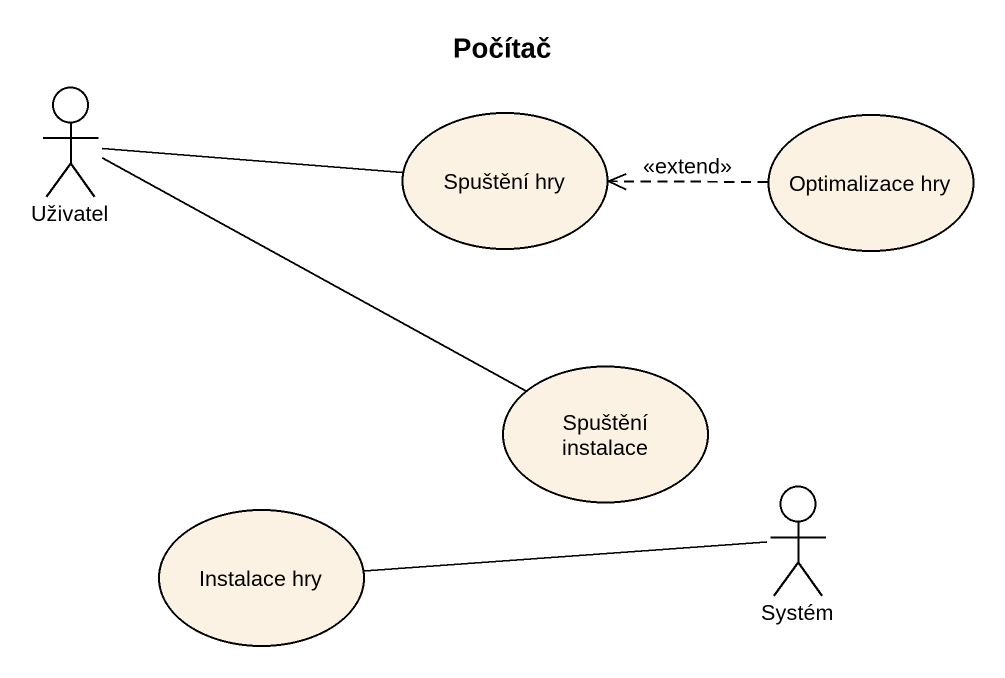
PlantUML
@startuml
title Počítač
actor Uživatel
usecase "Spuštění hry" as Spuštění_hry
usecase "Optimalizace hry" as Optimalizace_hry
usecase "Spuštění instalace" as Spuštění_instalace
usecase "Instalace hry" as Instalace_hry
actor Systém
Uživatel -right- Spuštění_instalace
Spuštění_hry -left- Uživatel
Optimalizace_hry .left.> Spuštění_hry : <<extend>>
Instalace_hry -right- Systém
@enduml
